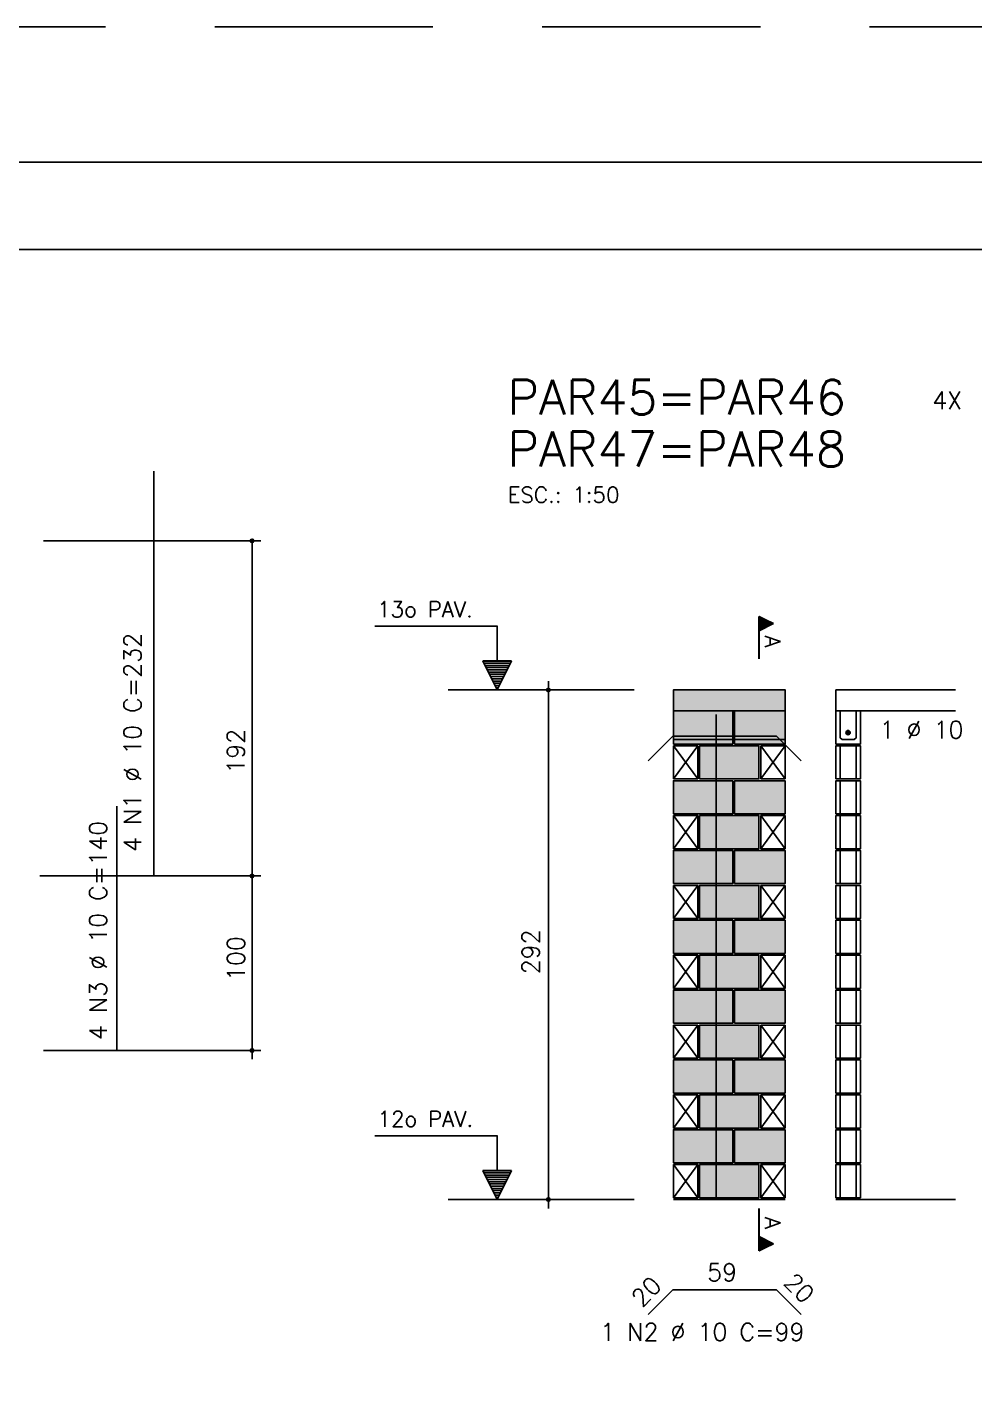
# Model space of a CAD drawing. Extents: x -1.9 to 86, y -1.6 to 60.9.
# Drawn here: x 51.4 to 62.25, y 45.5 to 60.95 of the extents above; entities that cross this region are included whole.
import ezdxf

# ---------------------------------------------------------------- set-up
doc = ezdxf.new("R2010")
doc.units = 0
doc.header["$MEASUREMENT"] = 0
doc.linetypes.add('ESTILO_TQS_0001', pattern=[0.45, 0.3, -0.15])
doc.linetypes.add('HIDDEN', pattern=[0.375, 0.25, -0.125])
doc.layers.get('0').update_dxf_attribs({"linetype": 'CONTINUOUS'})
doc.layers.get('Defpoints').update_dxf_attribs({"linetype": 'CONTINUOUS'})
for name, color, linetype in [('ARQ_FOLHA', 7, 'CONTINUOUS'), ('PENA_01', 1, 'CONTINUOUS'), ('PENA_02', 2, 'CONTINUOUS'), ('PENA_03', 3, 'CONTINUOUS'), ('PENA_05', 5, 'CONTINUOUS'), ('PENA_06', 6, 'CONTINUOUS'), ('PENA_09', 254, 'CONTINUOUS'), ('PENA_11', 252, 'CONTINUOUS'), ('PENA_21', 100, 'CONTINUOUS'), ('PENA_27', 21, 'CONTINUOUS')]:
    doc.layers.add(name, color=color, linetype=linetype)
doc.styles.get("Standard").update_dxf_attribs({"font": 'ROMANS.SHX'})

# ---------------------------------------------------------------- blocks, each defined once
blk = doc.blocks.new('FOLHA A1 - 841 X 594')
at = {"layer": 'ARQ_FOLHA', "color": 1}
for points in [[(-841, 0), (0, 0), (0, 594), (-841, 594)], [(-816, 10), (-10, 10), (-10, 584), (-816, 584)]]:
    blk.add_lwpolyline(points, close=True, dxfattribs=at)
at = {"layer": 'Defpoints', "color": 8, "linetype": 'HIDDEN', "ltscale": 100}
blk.add_lwpolyline([(-860.5, 609.5), (-860.5, -15.5), (19.5, -15.5), (19.5, 609.5)], close=True, dxfattribs=at)
blk = doc.blocks.new('*U24')
blk.add_blockref('FOLHA A1 - 841 X 594', (0, 0))

msp = doc.modelspace()

# ---------------------------------------------------------------- linework, layer by layer
at = {"layer": 'PENA_01', "linetype": 'Continuous'}
for p, q in [((56.22543, 53.348095), (58.356294, 53.348095)), ((58.803786, 52.778095), (59.483786, 52.778095)), ((56.22543, 47.508095), (58.356294, 47.508095))]:
    msp.add_line(p, q, dxfattribs=at)
at = {"layer": 'PENA_02', "linetype": 'Continuous'}
for p, q in [((59.083786, 52.708095), (58.803786, 52.708095)), ((58.803786, 52.708095), (58.803786, 52.328095)), ((59.083786, 52.328095), (59.083786, 52.708095)), ((60.083786, 52.708095), (59.803786, 52.708095)), ((59.803786, 52.708095), (59.803786, 52.328095)), ((60.083786, 52.328095), (60.083786, 52.708095)), ((58.803786, 52.328095), (59.083786, 52.328095)), ((59.803786, 52.328095), (60.083786, 52.328095)), ((59.083786, 51.908095), (58.803786, 51.908095)), ((58.803786, 51.908095), (58.803786, 51.528095)), ((59.083786, 51.528095), (59.083786, 51.908095)), ((60.083786, 51.908095), (59.803786, 51.908095)), ((59.803786, 51.908095), (59.803786, 51.528095)), ((60.083786, 51.528095), (60.083786, 51.908095)), ((58.803786, 51.528095), (59.083786, 51.528095)), ((59.803786, 51.528095), (60.083786, 51.528095)), ((59.083786, 51.108095), (58.803786, 51.108095)), ((58.803786, 51.108095), (58.803786, 50.728095)), ((59.083786, 50.728095), (59.083786, 51.108095)), ((60.083786, 51.108095), (59.803786, 51.108095)), ((59.803786, 51.108095), (59.803786, 50.728095)), ((60.083786, 50.728095), (60.083786, 51.108095)), ((58.803786, 50.728095), (59.083786, 50.728095)), ((59.803786, 50.728095), (60.083786, 50.728095)), ((59.083786, 50.308095), (58.803786, 50.308095)), ((58.803786, 50.308095), (58.803786, 49.928095)), ((59.083786, 49.928095), (59.083786, 50.308095)), ((60.083786, 50.308095), (59.803786, 50.308095)), ((59.803786, 50.308095), (59.803786, 49.928095)), ((60.083786, 49.928095), (60.083786, 50.308095)), ((58.803786, 49.928095), (59.083786, 49.928095)), ((59.803786, 49.928095), (60.083786, 49.928095)), ((59.083786, 49.508095), (58.803786, 49.508095)), ((58.803786, 49.508095), (58.803786, 49.128095)), ((59.083786, 49.128095), (59.083786, 49.508095)), ((60.083786, 49.508095), (59.803786, 49.508095)), ((59.803786, 49.508095), (59.803786, 49.128095)), ((60.083786, 49.128095), (60.083786, 49.508095)), ((58.803786, 49.128095), (59.083786, 49.128095)), ((59.803786, 49.128095), (60.083786, 49.128095)), ((59.083786, 48.708095), (58.803786, 48.708095)), ((58.803786, 48.708095), (58.803786, 48.328095)), ((59.083786, 48.328095), (59.083786, 48.708095)), ((60.083786, 48.708095), (59.803786, 48.708095)), ((59.803786, 48.708095), (59.803786, 48.328095)), ((60.083786, 48.328095), (60.083786, 48.708095)), ((58.803786, 48.328095), (59.083786, 48.328095)), ((59.803786, 48.328095), (60.083786, 48.328095)), ((59.083786, 47.908095), (58.803786, 47.908095)), ((58.803786, 47.908095), (58.803786, 47.528095)), ((59.083786, 47.528095), (59.083786, 47.908095)), ((60.083786, 47.908095), (59.803786, 47.908095)), ((59.803786, 47.908095), (59.803786, 47.528095)), ((60.083786, 47.528095), (60.083786, 47.908095)), ((58.803786, 47.528095), (59.083786, 47.528095)), ((58.803786, 47.508095), (60.083786, 47.508095)), ((59.803786, 47.528095), (60.083786, 47.528095))]:
    msp.add_line(p, q, dxfattribs=at)
at = {"layer": 'PENA_02', "linetype": 'ESTILO_TQS_0001'}
msp.add_line((60.083786, 52.778095), (59.503786, 52.778095), dxfattribs=at)
at = {"layer": 'PENA_02', "linetype": 'Continuous'}
for points in [[(58.803786, 53.108095), (60.085661, 53.108095), (60.085661, 53.348095), (58.803786, 53.348095), (58.803786, 53.108095)], [(58.803786, 52.728095), (59.483786, 52.728095), (59.483786, 53.108095), (58.803786, 53.108095), (58.803786, 52.728095)], [(60.083786, 52.728095), (59.503786, 52.728095), (59.503786, 53.108095), (60.083786, 53.108095), (60.083786, 52.728095)], [(59.103786, 52.328095), (59.783786, 52.328095), (59.783786, 52.708095), (59.103786, 52.708095), (59.103786, 52.328095)], [(58.803786, 51.928095), (59.483786, 51.928095), (59.483786, 52.308095), (58.803786, 52.308095), (58.803786, 51.928095)], [(59.503786, 51.928095), (60.083786, 51.928095), (60.083786, 52.308095), (59.503786, 52.308095), (59.503786, 51.928095)], [(59.103786, 51.528095), (59.783786, 51.528095), (59.783786, 51.908095), (59.103786, 51.908095), (59.103786, 51.528095)], [(58.803786, 51.128095), (59.483786, 51.128095), (59.483786, 51.508095), (58.803786, 51.508095), (58.803786, 51.128095)], [(59.503786, 51.128095), (60.083786, 51.128095), (60.083786, 51.508095), (59.503786, 51.508095), (59.503786, 51.128095)], [(59.103786, 50.728095), (59.783786, 50.728095), (59.783786, 51.108095), (59.103786, 51.108095), (59.103786, 50.728095)], [(58.803786, 50.328095), (59.483786, 50.328095), (59.483786, 50.708095), (58.803786, 50.708095), (58.803786, 50.328095)], [(59.503786, 50.328095), (60.083786, 50.328095), (60.083786, 50.708095), (59.503786, 50.708095), (59.503786, 50.328095)], [(59.103786, 49.928095), (59.783786, 49.928095), (59.783786, 50.308095), (59.103786, 50.308095), (59.103786, 49.928095)], [(58.803786, 49.528095), (59.483786, 49.528095), (59.483786, 49.908095), (58.803786, 49.908095), (58.803786, 49.528095)], [(59.503786, 49.528095), (60.083786, 49.528095), (60.083786, 49.908095), (59.503786, 49.908095), (59.503786, 49.528095)], [(59.103786, 49.128095), (59.783786, 49.128095), (59.783786, 49.508095), (59.103786, 49.508095), (59.103786, 49.128095)], [(58.803786, 48.728095), (59.483786, 48.728095), (59.483786, 49.108095), (58.803786, 49.108095), (58.803786, 48.728095)], [(59.503786, 48.728095), (60.083786, 48.728095), (60.083786, 49.108095), (59.503786, 49.108095), (59.503786, 48.728095)], [(59.103786, 48.328095), (59.783786, 48.328095), (59.783786, 48.708095), (59.103786, 48.708095), (59.103786, 48.328095)], [(58.803786, 47.928095), (59.483786, 47.928095), (59.483786, 48.308095), (58.803786, 48.308095), (58.803786, 47.928095)], [(59.503786, 47.928095), (60.083786, 47.928095), (60.083786, 48.308095), (59.503786, 48.308095), (59.503786, 47.928095)], [(59.103786, 47.528095), (59.783786, 47.528095), (59.783786, 47.908095), (59.103786, 47.908095), (59.103786, 47.528095)]]:
    msp.add_lwpolyline(points, dxfattribs=at)
for centre, radius in [((53.976992, 55.056295), 0.02), ((53.976992, 55.056295), 0.01), ((57.371576, 53.348095), 0.02), ((57.371576, 53.348095), 0.01), ((53.976992, 51.216295), 0.02), ((53.976992, 51.216295), 0.01), ((53.976992, 49.216295), 0.02), ((53.976992, 49.216295), 0.01), ((57.371576, 47.508095), 0.02), ((57.371576, 47.508095), 0.01)]:
    msp.add_circle(centre, radius, dxfattribs=at)
at = {"layer": 'PENA_03', "linetype": 'Continuous'}
for p, q in [((51.587675, 55.056295), (54.076992, 55.056295)), ((53.976992, 49.115763), (53.976992, 55.056295)), ((56.784429, 54.079961), (55.384429, 54.079961)), ((56.784429, 53.679961), (56.784429, 54.079961)), ((56.785829, 53.679961), (56.785829, 54.081361)), ((59.783786, 53.704452), (59.783786, 54.190834)), ((59.783786, 54.190834), (59.949719, 54.107868)), ((59.784481, 54.189706), (59.948158, 54.107868)), ((59.949719, 54.107868), (59.784481, 54.025249)), ((59.784482, 54.189706), (59.784482, 54.026029)), ((59.948158, 54.107868), (59.784482, 54.026029)), ((59.79655, 54.184452), (59.79655, 54.031283)), ((59.809314, 54.17807), (59.809314, 54.037665)), ((59.822078, 54.171688), (59.822078, 54.044047)), ((59.834842, 54.165306), (59.834842, 54.050429)), ((59.847606, 54.158924), (59.847606, 54.056811)), ((59.86037, 54.152542), (59.86037, 54.063193)), ((59.873134, 54.14616), (59.873134, 54.069575)), ((59.885898, 54.139778), (59.885898, 54.075957)), ((59.898662, 54.133396), (59.898662, 54.082339)), ((59.911426, 54.127014), (59.911426, 54.088721)), ((59.924191, 54.120632), (59.924191, 54.095103)), ((59.936955, 54.11425), (59.936955, 54.101486)), ((59.784482, 54.025249), (59.784482, 53.704452)), ((56.785129, 53.348095), (56.619196, 53.679961)), ((56.619196, 53.679961), (56.784429, 53.679961)), ((56.785129, 53.351217), (56.621452, 53.678569)), ((56.948805, 53.678569), (56.621452, 53.678569)), ((56.938298, 53.654433), (56.631959, 53.654433)), ((56.925534, 53.628905), (56.644724, 53.628905)), ((56.951062, 53.679961), (56.785129, 53.348095)), ((56.948805, 53.67857), (56.785129, 53.351217)), ((56.785829, 53.679961), (56.951062, 53.679961)), ((56.91277, 53.603377), (56.657488, 53.603377)), ((56.900005, 53.577849), (56.670252, 53.577849)), ((56.887241, 53.55232), (56.683016, 53.55232)), ((56.874477, 53.526792), (56.69578, 53.526792)), ((56.861713, 53.501264), (56.708544, 53.501264)), ((56.848949, 53.475736), (56.721308, 53.475736)), ((56.836185, 53.450208), (56.734072, 53.450208)), ((56.823421, 53.42468), (56.746836, 53.42468)), ((56.810657, 53.399151), (56.7596, 53.399151)), ((56.797893, 53.373623), (56.772365, 53.373623)), ((57.371576, 47.407563), (57.371576, 53.448095)), ((60.665661, 53.348095), (60.665661, 52.728095)), ((60.665661, 53.348095), (62.03634, 53.348095)), ((60.665661, 53.108095), (62.03634, 53.108095)), ((58.803786, 52.328095), (59.083786, 52.708095)), ((59.083786, 52.328095), (58.803786, 52.708095)), ((59.803786, 52.328095), (60.083786, 52.708095)), ((60.083786, 52.328095), (59.803786, 52.708095)), ((60.715661, 52.328095), (60.715661, 52.708095)), ((60.895661, 52.328095), (60.895661, 52.708095)), ((60.715661, 51.928095), (60.715661, 52.308095)), ((60.895661, 51.928095), (60.895661, 52.308095)), ((58.803786, 51.528095), (59.083786, 51.908095)), ((59.083786, 51.528095), (58.803786, 51.908095)), ((59.803786, 51.528095), (60.083786, 51.908095)), ((60.083786, 51.528095), (59.803786, 51.908095)), ((60.715661, 51.528095), (60.715661, 51.908095)), ((60.895661, 51.528095), (60.895661, 51.908095)), ((60.715661, 51.128095), (60.715661, 51.508095)), ((60.895661, 51.128095), (60.895661, 51.508095)), ((51.545744, 51.216295), (54.076992, 51.216295)), ((58.803786, 50.728095), (59.083786, 51.108095)), ((59.083786, 50.728095), (58.803786, 51.108095)), ((59.803786, 50.728095), (60.083786, 51.108095)), ((60.083786, 50.728095), (59.803786, 51.108095)), ((60.715661, 50.728095), (60.715661, 51.108095)), ((60.895661, 50.728095), (60.895661, 51.108095)), ((60.715661, 50.328095), (60.715661, 50.708095)), ((60.895661, 50.328095), (60.895661, 50.708095)), ((58.803786, 49.928095), (59.083786, 50.308095)), ((59.083786, 49.928095), (58.803786, 50.308095)), ((59.803786, 49.928095), (60.083786, 50.308095)), ((60.083786, 49.928095), (59.803786, 50.308095)), ((60.715661, 49.928095), (60.715661, 50.308095)), ((60.895661, 49.928095), (60.895661, 50.308095)), ((60.715661, 49.528095), (60.715661, 49.908095)), ((60.895661, 49.528095), (60.895661, 49.908095)), ((58.803786, 49.128095), (59.083786, 49.508095)), ((59.083786, 49.128095), (58.803786, 49.508095)), ((59.803786, 49.128095), (60.083786, 49.508095)), ((60.083786, 49.128095), (59.803786, 49.508095)), ((60.715661, 49.128095), (60.715661, 49.508095)), ((60.895661, 49.128095), (60.895661, 49.508095)), ((51.587675, 49.216295), (54.076992, 49.216295)), ((60.715661, 48.728095), (60.715661, 49.108095)), ((60.895661, 48.728095), (60.895661, 49.108095)), ((58.803786, 48.328095), (59.083786, 48.708095)), ((59.083786, 48.328095), (58.803786, 48.708095)), ((59.803786, 48.328095), (60.083786, 48.708095)), ((60.083786, 48.328095), (59.803786, 48.708095)), ((60.715661, 48.328095), (60.715661, 48.708095)), ((60.895661, 48.328095), (60.895661, 48.708095)), ((56.784429, 48.239961), (55.384429, 48.239961)), ((56.784429, 47.839961), (56.784429, 48.239961)), ((56.785829, 47.839961), (56.785829, 48.241361)), ((60.715661, 47.928095), (60.715661, 48.308095)), ((60.895661, 47.928095), (60.895661, 48.308095)), ((58.803786, 47.528095), (59.083786, 47.908095)), ((59.083786, 47.528095), (58.803786, 47.908095)), ((59.803786, 47.528095), (60.083786, 47.908095)), ((60.083786, 47.528095), (59.803786, 47.908095)), ((60.715661, 47.528095), (60.715661, 47.908095)), ((60.895661, 47.528095), (60.895661, 47.908095)), ((56.785129, 47.508095), (56.619196, 47.839961)), ((56.619196, 47.839961), (56.784429, 47.839961)), ((56.785129, 47.511217), (56.621452, 47.838569)), ((56.948805, 47.838569), (56.621452, 47.838569)), ((56.938298, 47.814433), (56.631959, 47.814433)), ((56.925534, 47.788905), (56.644724, 47.788905)), ((56.91277, 47.763377), (56.657488, 47.763377)), ((56.900005, 47.737849), (56.670252, 47.737849)), ((56.951062, 47.839961), (56.785129, 47.508095)), ((56.948805, 47.83857), (56.785129, 47.511217)), ((56.785829, 47.839961), (56.951062, 47.839961)), ((56.887241, 47.71232), (56.683016, 47.71232)), ((56.874477, 47.686792), (56.69578, 47.686792)), ((56.861713, 47.661264), (56.708544, 47.661264)), ((56.848949, 47.635736), (56.721308, 47.635736)), ((56.836185, 47.610208), (56.734072, 47.610208)), ((56.823421, 47.58468), (56.746836, 47.58468)), ((56.810657, 47.559151), (56.7596, 47.559151)), ((56.797893, 47.533623), (56.772365, 47.533623)), ((60.665661, 47.508095), (62.03634, 47.508095)), ((59.783786, 47.40606), (59.783786, 46.919678)), ((59.784482, 47.085263), (59.784482, 47.40606)), ((59.783786, 46.919678), (59.949719, 47.002644)), ((59.949719, 47.002644), (59.784481, 47.085263)), ((59.784481, 46.920806), (59.948158, 47.002644)), ((59.784482, 46.920806), (59.784482, 47.084483)), ((59.948158, 47.002644), (59.784482, 47.084483)), ((59.79655, 46.92606), (59.79655, 47.079229)), ((59.809314, 46.932442), (59.809314, 47.072847)), ((59.822078, 46.938824), (59.822078, 47.066465)), ((59.834842, 46.945206), (59.834842, 47.060083)), ((59.847606, 46.951588), (59.847606, 47.053701)), ((59.86037, 46.95797), (59.86037, 47.047319)), ((59.873134, 46.964352), (59.873134, 47.040937)), ((59.885898, 46.970734), (59.885898, 47.034555)), ((59.898662, 46.977116), (59.898662, 47.028173)), ((59.911426, 46.983498), (59.911426, 47.021791)), ((59.924191, 46.98988), (59.924191, 47.015409)), ((59.936955, 46.996262), (59.936955, 47.009026))]:
    msp.add_line(p, q, dxfattribs=at)
for points in [[(60.665661, 52.728095), (60.945661, 52.728095), (60.945661, 53.108095)], [(60.895661, 53.108095), (60.895661, 52.798095), (60.875661, 52.778095), (60.735661, 52.778095), (60.715661, 52.798095), (60.715661, 53.108095)], [(60.665661, 52.328095), (60.945661, 52.328095), (60.945661, 52.708095), (60.665661, 52.708095), (60.665661, 52.328095)], [(60.665661, 51.928095), (60.945661, 51.928095), (60.945661, 52.308095), (60.665661, 52.308095), (60.665661, 51.928095)], [(60.665661, 51.528095), (60.945661, 51.528095), (60.945661, 51.908095), (60.665661, 51.908095), (60.665661, 51.528095)], [(60.665661, 51.128095), (60.945661, 51.128095), (60.945661, 51.508095), (60.665661, 51.508095), (60.665661, 51.128095)], [(60.665661, 50.728095), (60.945661, 50.728095), (60.945661, 51.108095), (60.665661, 51.108095), (60.665661, 50.728095)], [(60.665661, 50.328095), (60.945661, 50.328095), (60.945661, 50.708095), (60.665661, 50.708095), (60.665661, 50.328095)], [(60.665661, 49.928095), (60.945661, 49.928095), (60.945661, 50.308095), (60.665661, 50.308095), (60.665661, 49.928095)], [(60.665661, 49.528095), (60.945661, 49.528095), (60.945661, 49.908095), (60.665661, 49.908095), (60.665661, 49.528095)], [(60.665661, 49.128095), (60.945661, 49.128095), (60.945661, 49.508095), (60.665661, 49.508095), (60.665661, 49.128095)], [(60.665661, 48.728095), (60.945661, 48.728095), (60.945661, 49.108095), (60.665661, 49.108095), (60.665661, 48.728095)], [(60.665661, 48.328095), (60.945661, 48.328095), (60.945661, 48.708095), (60.665661, 48.708095), (60.665661, 48.328095)], [(60.665661, 47.928095), (60.945661, 47.928095), (60.945661, 48.308095), (60.665661, 48.308095), (60.665661, 47.928095)], [(60.665661, 47.528095), (60.945661, 47.528095), (60.945661, 47.908095), (60.665661, 47.908095), (60.665661, 47.528095)]]:
    msp.add_lwpolyline(points, dxfattribs=at)
msp.add_circle((60.80521, 52.859085), 0.025, dxfattribs=at)
for points in [[(60.83021, 52.859085), (60.79271, 52.880736), (60.781717, 52.867636)], [(60.83021, 52.859085), (60.781717, 52.867636), (60.781717, 52.850535)], [(60.83021, 52.859085), (60.781717, 52.850535), (60.79271, 52.837435)], [(60.83021, 52.859085), (60.809551, 52.883705), (60.79271, 52.880736)], [(60.83021, 52.859085), (60.79271, 52.837435), (60.809551, 52.834465)], [(60.83021, 52.859085), (60.824361, 52.875155), (60.809551, 52.883705)], [(60.83021, 52.859085), (60.809551, 52.834465), (60.824361, 52.843015)], [(60.83021, 52.859085), (60.824361, 52.843015), (60.83021, 52.859085)]]:
    msp.add_solid(points, dxfattribs=at)
at = {"layer": 'PENA_05', "linetype": 'Continuous'}
for p, q in [((52.853241, 51.213373), (52.853241, 55.856295)), ((58.514017, 52.535261), (58.796859, 52.818103)), ((58.796859, 52.818103), (59.983616, 52.818155)), ((59.983616, 52.818155), (60.266459, 52.535312)), ((52.427317, 49.216295), (52.427317, 52.016295)), ((58.514017, 46.191322), (58.796859, 46.474165)), ((58.796859, 46.474165), (59.983616, 46.474216)), ((59.983616, 46.474216), (60.266459, 46.191373))]:
    msp.add_line(p, q, dxfattribs=at)
msp.add_lwpolyline([(59.293786, 53.068095), (59.293786, 47.508095)], dxfattribs=at)
at = {"layer": 'PENA_09', "linetype": 'Continuous'}
for points in [[(58.803786, 52.778095), (59.483786, 52.778095), (59.483786, 53.108095), (58.803786, 53.108095), (58.803786, 52.778095)], [(59.503786, 53.108095), (60.083786, 53.108095), (60.083786, 52.778095), (59.503786, 52.778095), (59.503786, 53.108095)]]:
    msp.add_lwpolyline(points, dxfattribs=at)
for points in [[(58.803786, 52.778095), (59.483786, 52.778095), (59.483786, 53.108095)], [(58.803786, 52.778095), (59.483786, 53.108095), (58.803786, 53.108095)], [(58.803786, 52.778095), (58.803786, 53.108095), (58.803786, 52.778095)], [(59.503786, 53.108095), (60.083786, 53.108095), (60.083786, 52.778095)], [(59.503786, 53.108095), (60.083786, 52.778095), (59.503786, 52.778095)], [(59.503786, 53.108095), (59.503786, 52.778095), (59.503786, 53.108095)]]:
    msp.add_solid(points, dxfattribs=at)
at = {"layer": 'PENA_11', "linetype": 'Continuous'}
for points in [[(58.803786, 53.108095), (60.085661, 53.108095), (60.085661, 53.348095)], [(58.803786, 53.108095), (60.085661, 53.348095), (58.803786, 53.348095)], [(58.803786, 53.108095), (58.803786, 53.348095), (58.803786, 53.108095)]]:
    msp.add_solid(points, dxfattribs=at)
at = {"layer": 'PENA_21', "linetype": 'Continuous'}
for points in [[(58.803786, 52.728095), (59.483786, 52.728095), (59.483786, 52.778095), (58.803786, 52.778095), (58.803786, 52.728095)], [(59.103786, 52.328095), (59.783786, 52.328095), (59.783786, 52.708095), (59.103786, 52.708095), (59.103786, 52.328095)], [(58.803786, 51.928095), (59.483786, 51.928095), (59.483786, 52.308095), (58.803786, 52.308095), (58.803786, 51.928095)], [(59.103786, 51.528095), (59.783786, 51.528095), (59.783786, 51.908095), (59.103786, 51.908095), (59.103786, 51.528095)], [(58.803786, 51.128095), (59.483786, 51.128095), (59.483786, 51.508095), (58.803786, 51.508095), (58.803786, 51.128095)], [(59.103786, 50.728095), (59.783786, 50.728095), (59.783786, 51.108095), (59.103786, 51.108095), (59.103786, 50.728095)], [(58.803786, 50.328095), (59.483786, 50.328095), (59.483786, 50.708095), (58.803786, 50.708095), (58.803786, 50.328095)], [(59.103786, 49.928095), (59.783786, 49.928095), (59.783786, 50.308095), (59.103786, 50.308095), (59.103786, 49.928095)], [(58.803786, 49.528095), (59.483786, 49.528095), (59.483786, 49.908095), (58.803786, 49.908095), (58.803786, 49.528095)], [(59.103786, 49.128095), (59.783786, 49.128095), (59.783786, 49.508095), (59.103786, 49.508095), (59.103786, 49.128095)], [(58.803786, 48.728095), (59.483786, 48.728095), (59.483786, 49.108095), (58.803786, 49.108095), (58.803786, 48.728095)], [(59.103786, 48.328095), (59.783786, 48.328095), (59.783786, 48.708095), (59.103786, 48.708095), (59.103786, 48.328095)], [(58.803786, 47.928095), (59.483786, 47.928095), (59.483786, 48.308095), (58.803786, 48.308095), (58.803786, 47.928095)], [(59.103786, 47.528095), (59.783786, 47.528095), (59.783786, 47.908095), (59.103786, 47.908095), (59.103786, 47.528095)]]:
    msp.add_lwpolyline(points, dxfattribs=at)
for points in [[(58.803786, 52.728095), (59.483786, 52.728095), (59.483786, 52.778095)], [(58.803786, 52.728095), (59.483786, 52.778095), (58.803786, 52.778095)], [(58.803786, 52.728095), (58.803786, 52.778095), (58.803786, 52.728095)], [(59.103786, 52.328095), (59.783786, 52.328095), (59.783786, 52.708095)], [(59.103786, 52.328095), (59.783786, 52.708095), (59.103786, 52.708095)], [(59.103786, 52.328095), (59.103786, 52.708095), (59.103786, 52.328095)], [(58.803786, 51.928095), (59.483786, 51.928095), (59.483786, 52.308095)], [(58.803786, 51.928095), (59.483786, 52.308095), (58.803786, 52.308095)], [(58.803786, 51.928095), (58.803786, 52.308095), (58.803786, 51.928095)], [(59.103786, 51.528095), (59.783786, 51.528095), (59.783786, 51.908095)], [(59.103786, 51.528095), (59.783786, 51.908095), (59.103786, 51.908095)], [(59.103786, 51.528095), (59.103786, 51.908095), (59.103786, 51.528095)], [(58.803786, 51.128095), (59.483786, 51.128095), (59.483786, 51.508095)], [(58.803786, 51.128095), (59.483786, 51.508095), (58.803786, 51.508095)], [(58.803786, 51.128095), (58.803786, 51.508095), (58.803786, 51.128095)], [(59.103786, 50.728095), (59.783786, 50.728095), (59.783786, 51.108095)], [(59.103786, 50.728095), (59.783786, 51.108095), (59.103786, 51.108095)], [(59.103786, 50.728095), (59.103786, 51.108095), (59.103786, 50.728095)], [(58.803786, 50.328095), (59.483786, 50.328095), (59.483786, 50.708095)], [(58.803786, 50.328095), (59.483786, 50.708095), (58.803786, 50.708095)], [(58.803786, 50.328095), (58.803786, 50.708095), (58.803786, 50.328095)], [(59.103786, 49.928095), (59.783786, 49.928095), (59.783786, 50.308095)], [(59.103786, 49.928095), (59.783786, 50.308095), (59.103786, 50.308095)], [(59.103786, 49.928095), (59.103786, 50.308095), (59.103786, 49.928095)], [(58.803786, 49.528095), (59.483786, 49.528095), (59.483786, 49.908095)], [(58.803786, 49.528095), (59.483786, 49.908095), (58.803786, 49.908095)], [(58.803786, 49.528095), (58.803786, 49.908095), (58.803786, 49.528095)], [(59.103786, 49.128095), (59.783786, 49.128095), (59.783786, 49.508095)], [(59.103786, 49.128095), (59.783786, 49.508095), (59.103786, 49.508095)], [(59.103786, 49.128095), (59.103786, 49.508095), (59.103786, 49.128095)], [(58.803786, 48.728095), (59.483786, 48.728095), (59.483786, 49.108095)], [(58.803786, 48.728095), (59.483786, 49.108095), (58.803786, 49.108095)], [(58.803786, 48.728095), (58.803786, 49.108095), (58.803786, 48.728095)], [(59.103786, 48.328095), (59.783786, 48.328095), (59.783786, 48.708095)], [(59.103786, 48.328095), (59.783786, 48.708095), (59.103786, 48.708095)], [(59.103786, 48.328095), (59.103786, 48.708095), (59.103786, 48.328095)], [(58.803786, 47.928095), (59.483786, 47.928095), (59.483786, 48.308095)], [(58.803786, 47.928095), (59.483786, 48.308095), (58.803786, 48.308095)], [(58.803786, 47.928095), (58.803786, 48.308095), (58.803786, 47.928095)], [(59.103786, 47.528095), (59.783786, 47.528095), (59.783786, 47.908095)], [(59.103786, 47.528095), (59.783786, 47.908095), (59.103786, 47.908095)], [(59.103786, 47.528095), (59.103786, 47.908095), (59.103786, 47.528095)]]:
    msp.add_solid(points, dxfattribs=at)
at = {"layer": 'PENA_27', "linetype": 'Continuous'}
for points in [[(59.503786, 52.728095), (60.083786, 52.728095), (60.083786, 52.778095), (59.503786, 52.778095), (59.503786, 52.728095)], [(59.503786, 51.928095), (60.083786, 51.928095), (60.083786, 52.308095), (59.503786, 52.308095), (59.503786, 51.928095)], [(59.503786, 51.128095), (60.083786, 51.128095), (60.083786, 51.508095), (59.503786, 51.508095), (59.503786, 51.128095)], [(59.503786, 50.328095), (60.083786, 50.328095), (60.083786, 50.708095), (59.503786, 50.708095), (59.503786, 50.328095)], [(59.503786, 49.528095), (60.083786, 49.528095), (60.083786, 49.908095), (59.503786, 49.908095), (59.503786, 49.528095)], [(59.503786, 48.728095), (60.083786, 48.728095), (60.083786, 49.108095), (59.503786, 49.108095), (59.503786, 48.728095)], [(59.503786, 47.928095), (60.083786, 47.928095), (60.083786, 48.308095), (59.503786, 48.308095), (59.503786, 47.928095)]]:
    msp.add_lwpolyline(points, dxfattribs=at)
for points in [[(59.503786, 52.728095), (60.083786, 52.728095), (60.083786, 52.778095)], [(59.503786, 52.728095), (60.083786, 52.778095), (59.503786, 52.778095)], [(59.503786, 52.728095), (59.503786, 52.778095), (59.503786, 52.728095)], [(59.503786, 51.928095), (60.083786, 51.928095), (60.083786, 52.308095)], [(59.503786, 51.928095), (60.083786, 52.308095), (59.503786, 52.308095)], [(59.503786, 51.928095), (59.503786, 52.308095), (59.503786, 51.928095)], [(59.503786, 51.128095), (60.083786, 51.128095), (60.083786, 51.508095)], [(59.503786, 51.128095), (60.083786, 51.508095), (59.503786, 51.508095)], [(59.503786, 51.128095), (59.503786, 51.508095), (59.503786, 51.128095)], [(59.503786, 50.328095), (60.083786, 50.328095), (60.083786, 50.708095)], [(59.503786, 50.328095), (60.083786, 50.708095), (59.503786, 50.708095)], [(59.503786, 50.328095), (59.503786, 50.708095), (59.503786, 50.328095)], [(59.503786, 49.528095), (60.083786, 49.528095), (60.083786, 49.908095)], [(59.503786, 49.528095), (60.083786, 49.908095), (59.503786, 49.908095)], [(59.503786, 49.528095), (59.503786, 49.908095), (59.503786, 49.528095)], [(59.503786, 48.728095), (60.083786, 48.728095), (60.083786, 49.108095)], [(59.503786, 48.728095), (60.083786, 49.108095), (59.503786, 49.108095)], [(59.503786, 48.728095), (59.503786, 49.108095), (59.503786, 48.728095)], [(59.503786, 47.928095), (60.083786, 47.928095), (60.083786, 48.308095)], [(59.503786, 47.928095), (60.083786, 48.308095), (59.503786, 48.308095)], [(59.503786, 47.928095), (59.503786, 48.308095), (59.503786, 47.928095)]]:
    msp.add_solid(points, dxfattribs=at)

# ---------------------------------------------------------------- block references
at = {"xscale": 0.09999999999999938, "yscale": 0.09999999999999938, "zscale": 0.09999999999999938}
msp.add_blockref('*U24', (84.1, -0.004999), dxfattribs=at)

# ---------------------------------------------------------------- texts
at = {"layer": 'PENA_02', "linetype": 'Continuous'}
msp.add_text('4X', height=0.2, dxfattribs=at).set_placement((61.769275, 56.566658))
at = {"layer": 'PENA_03', "linetype": 'Continuous'}
for s, height, p in [('ESC.: 1:50', 0.18, (56.905377, 55.493958)), ('13o PAV.', 0.18, (55.410135, 54.181834)), ('1 %%c 10', 0.2, (61.16648, 52.791794)), ('12o PAV.', 0.18, (55.414701, 48.341834)), ('1 N2 %%c 10 C=99', 0.2, (57.964957, 45.889855))]:
    msp.add_text(s, height=height, dxfattribs=at).set_placement(p)
for s, height, rotation, p in [('4 N1 %%c 10 C=232', 0.2, 90, (52.707877, 51.490312)), ('A', 0.18, 270, (59.850815, 53.972435)), ('192', 0.2, 90, (53.891598, 52.388101)), ('4 N3 %%c 10 C=140', 0.2, 90, (52.313335, 49.335504)), ('292', 0.2, 90, (57.269272, 50.089493)), ('100', 0.2, 90, (53.893213, 50.012542)), ('A', 0.18, 270, (59.850815, 47.309506)), ('59', 0.2, 0.002481, (59.190233, 46.574182)), ('20', 0.2, 45, (58.443306, 46.262033)), ('20', 0.2, 315, (60.054327, 46.544927))]:
    msp.add_text(s, height=height, rotation=rotation, dxfattribs=at).set_placement(p)
at = {"layer": 'PENA_06', "linetype": 'Continuous'}
for s, p in [('PAR45=PAR46', (56.905377, 56.502688)), ('PAR47=PAR48', (56.905377, 55.908805))]:
    msp.add_text(s, height=0.4, dxfattribs=at).set_placement(p)

doc.saveas('drawing.dxf')
